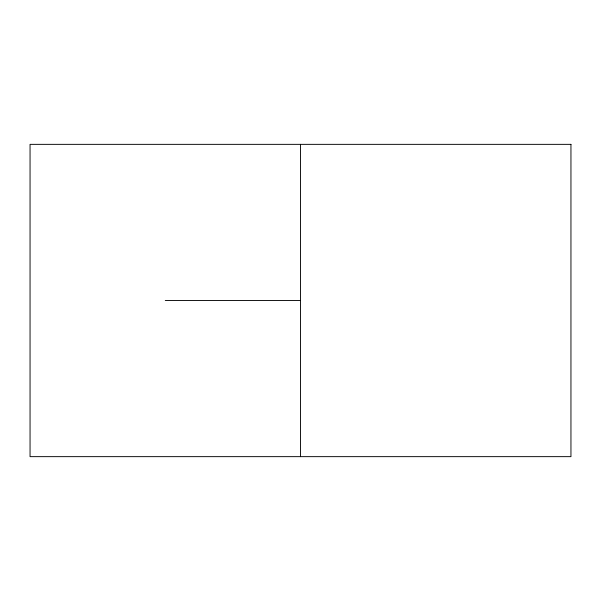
<?xml version="1.0" encoding="UTF-8"?>
<svg xmlns="http://www.w3.org/2000/svg" width="601" height="601" viewBox="0 0 601 601"><rect width="100%" height="100%" fill="white"/><g stroke="black" fill="none" stroke-linecap="round" stroke-linejoin="round"><path stroke-width="0.9" d="M165.275 300.5L300.5 300.5M300.5 144.353L300.5 456.647M570.95 144.353L30.05 144.353L30.05 456.647L570.95 456.647L570.95 144.353"/></g></svg>
